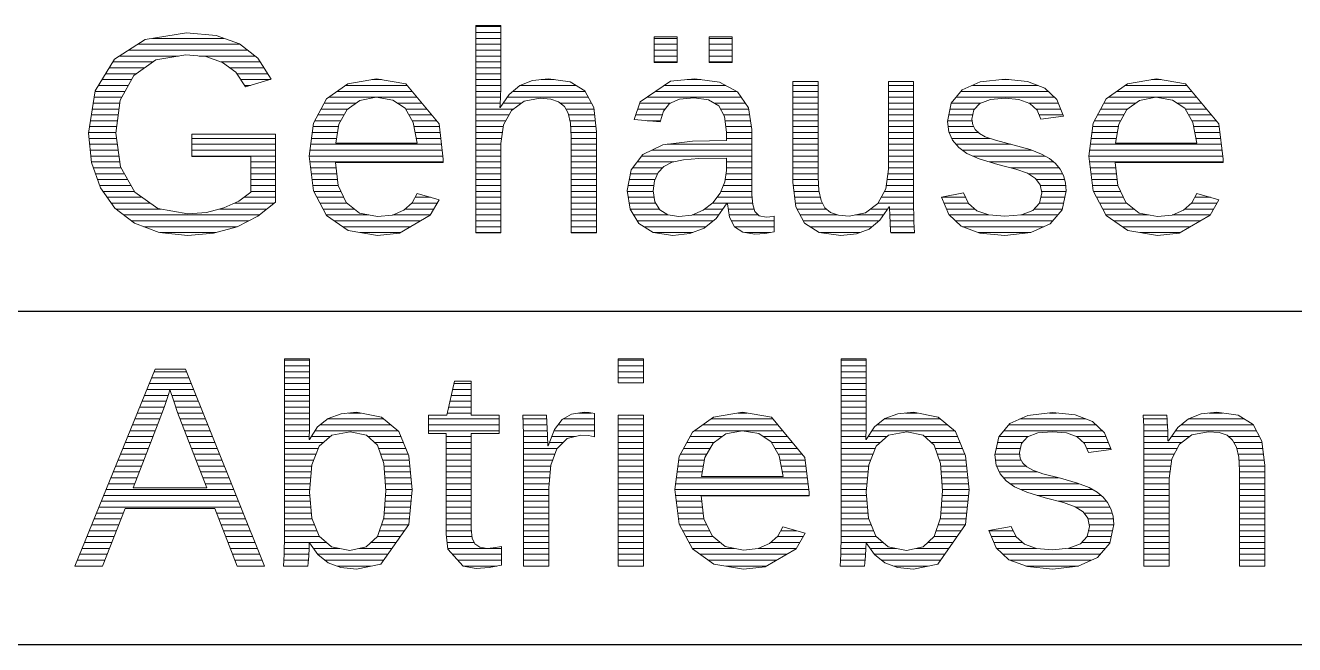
# Model space of a CAD drawing. Header units: millimetres. Extents: x 20 to 410, y 10 to 287.
# Drawn here: x 56.5 to 69.44, y 16.8 to 23.11 of the extents above; entities that cross this region are included whole.
import ezdxf

# ---------------------------------------------------------------- set-up
doc = ezdxf.new("R2010")
doc.units = ezdxf.units.MM
doc.layers.add('DUENN', color=7, linetype='Continuous', lineweight=25)
doc.layers.add('TEXT', color=7, linetype='Continuous', lineweight=13)

msp = doc.modelspace()

# ---------------------------------------------------------------- linework, layer by layer
at = {"layer": 'DUENN', "lineweight": 25}
for points in [[(20, 20.2), (200, 20.2)], [(20, 16.8), (200, 16.8)]]:
    msp.add_lwpolyline(points, dxfattribs=at)
at = {"layer": 'TEXT', "lineweight": 13}
for p, q in [((61.093, 23.101), (61.349, 23.101)), ((61.093, 23.041), (61.349, 23.041)), ((57.648, 22.921), (58.69, 22.921)), ((57.797, 22.981), (58.524, 22.981)), ((61.093, 22.981), (61.349, 22.981)), ((61.093, 22.921), (61.349, 22.921)), ((62.911, 22.981), (63.146, 22.981)), ((62.911, 22.921), (63.146, 22.921)), ((63.472, 22.981), (63.704, 22.981)), ((63.472, 22.921), (63.704, 22.921)), ((57.46, 22.801), (58.062, 22.801)), ((57.554, 22.861), (58.765, 22.861)), ((58.274, 22.801), (58.841, 22.801)), ((61.093, 22.861), (61.349, 22.861)), ((61.093, 22.801), (61.349, 22.801)), ((62.911, 22.861), (63.146, 22.861)), ((62.911, 22.801), (63.146, 22.801)), ((63.472, 22.861), (63.704, 22.861)), ((63.472, 22.801), (63.704, 22.801)), ((57.356, 22.681), (57.717, 22.681)), ((57.392, 22.741), (57.802, 22.741)), ((58.496, 22.741), (58.893, 22.741)), ((58.584, 22.681), (58.932, 22.681)), ((61.093, 22.741), (61.349, 22.741)), ((61.093, 22.681), (61.349, 22.681)), ((62.911, 22.741), (63.146, 22.741)), ((63.472, 22.741), (63.704, 22.741)), ((57.283, 22.561), (57.583, 22.561)), ((57.319, 22.621), (57.631, 22.621)), ((58.655, 22.621), (58.97, 22.621)), ((58.696, 22.561), (58.999, 22.561)), ((60.034, 22.561), (60.13, 22.561)), ((61.093, 22.621), (61.349, 22.621)), ((61.093, 22.561), (61.349, 22.561)), ((61.759, 22.561), (61.892, 22.561)), ((63.245, 22.561), (63.386, 22.561)), ((66.453, 22.561), (66.524, 22.561)), ((67.98, 22.561), (68.076, 22.561)), ((57.202, 22.381), (57.485, 22.381)), ((57.212, 22.441), (57.518, 22.441)), ((57.246, 22.501), (57.551, 22.501)), ((58.737, 22.501), (58.796, 22.501)), ((59.593, 22.381), (60.493, 22.381)), ((59.678, 22.441), (60.443, 22.441)), ((59.764, 22.501), (60.393, 22.501)), ((61.093, 22.501), (61.348, 22.501)), ((61.093, 22.441), (61.346, 22.441)), ((61.093, 22.381), (61.344, 22.381)), ((61.414, 22.381), (62.238, 22.381)), ((61.472, 22.441), (62.206, 22.441)), ((61.546, 22.501), (62.113, 22.501)), ((62.836, 22.381), (63.797, 22.381)), ((62.925, 22.441), (63.75, 22.441)), ((63.014, 22.501), (63.641, 22.501)), ((64.324, 22.501), (64.582, 22.501)), ((64.324, 22.441), (64.582, 22.441)), ((64.324, 22.381), (64.582, 22.381)), ((65.298, 22.501), (65.554, 22.501)), ((65.298, 22.441), (65.554, 22.441)), ((65.298, 22.381), (65.554, 22.381)), ((65.988, 22.381), (66.991, 22.381)), ((66.038, 22.441), (66.928, 22.441)), ((66.153, 22.501), (66.824, 22.501)), ((67.539, 22.381), (68.439, 22.381)), ((67.624, 22.441), (68.389, 22.441)), ((67.71, 22.501), (68.339, 22.501)), ((57.184, 22.261), (57.457, 22.261)), ((57.193, 22.321), (57.465, 22.321)), ((59.515, 22.261), (59.791, 22.261)), ((59.547, 22.321), (59.873, 22.321)), ((60.293, 22.321), (60.542, 22.321)), ((60.376, 22.261), (60.592, 22.261)), ((61.093, 22.321), (61.34, 22.321)), ((61.093, 22.261), (61.479, 22.261)), ((61.373, 22.321), (61.56, 22.321)), ((61.954, 22.321), (62.27, 22.321)), ((62.011, 22.261), (62.296, 22.261)), ((62.742, 22.261), (63.022, 22.261)), ((62.763, 22.321), (63.08, 22.321)), ((63.52, 22.321), (63.837, 22.321)), ((63.586, 22.261), (63.872, 22.261)), ((64.324, 22.321), (64.582, 22.321)), ((64.324, 22.261), (64.582, 22.261)), ((65.298, 22.321), (65.554, 22.321)), ((65.298, 22.261), (65.554, 22.261)), ((65.925, 22.261), (66.177, 22.261)), ((65.938, 22.321), (66.238, 22.321)), ((66.724, 22.321), (67.029, 22.321)), ((66.799, 22.261), (67.053, 22.261)), ((67.461, 22.261), (67.737, 22.261)), ((67.493, 22.321), (67.819, 22.321)), ((68.239, 22.321), (68.489, 22.321)), ((68.322, 22.261), (68.538, 22.261)), ((57.166, 22.141), (57.44, 22.141)), ((57.175, 22.201), (57.448, 22.201)), ((59.45, 22.141), (59.718, 22.141)), ((59.482, 22.201), (59.752, 22.201)), ((60.41, 22.201), (60.642, 22.201)), ((60.445, 22.141), (60.692, 22.141)), ((61.093, 22.201), (61.433, 22.201)), ((61.093, 22.141), (61.4, 22.141)), ((62.039, 22.201), (62.303, 22.201)), ((62.053, 22.141), (62.31, 22.141)), ((62.721, 22.201), (62.993, 22.201)), ((62.84, 22.141), (62.976, 22.141)), ((63.619, 22.201), (63.882, 22.201)), ((63.633, 22.141), (63.892, 22.141)), ((64.324, 22.201), (64.582, 22.201)), ((64.324, 22.141), (64.582, 22.141)), ((65.298, 22.201), (65.554, 22.201)), ((65.298, 22.141), (65.554, 22.141)), ((65.901, 22.141), (66.15, 22.141)), ((65.913, 22.201), (66.157, 22.201)), ((66.833, 22.201), (67.077, 22.201)), ((67.396, 22.141), (67.664, 22.141)), ((67.428, 22.201), (67.698, 22.201)), ((68.357, 22.201), (68.588, 22.201)), ((68.391, 22.141), (68.638, 22.141)), ((57.148, 22.021), (57.424, 22.021)), ((57.157, 22.081), (57.432, 22.081)), ((59.424, 22.021), (59.683, 22.021)), ((59.432, 22.081), (59.694, 22.081)), ((60.463, 22.081), (60.722, 22.081)), ((60.475, 22.021), (60.729, 22.021)), ((61.093, 22.081), (61.374, 22.081)), ((61.093, 22.021), (61.365, 22.021)), ((62.06, 22.081), (62.317, 22.081)), ((62.063, 22.021), (62.323, 22.021)), ((63.641, 22.081), (63.902, 22.081)), ((63.648, 22.021), (63.907, 22.021)), ((64.324, 22.081), (64.582, 22.081)), ((64.324, 22.021), (64.582, 22.021)), ((65.298, 22.081), (65.554, 22.081)), ((65.298, 22.021), (65.554, 22.021)), ((65.906, 22.081), (66.166, 22.081)), ((65.916, 22.021), (66.214, 22.021)), ((67.371, 22.021), (67.63, 22.021)), ((67.379, 22.081), (67.64, 22.081)), ((68.409, 22.081), (68.668, 22.081)), ((68.421, 22.021), (68.675, 22.021)), ((57.152, 21.961), (57.43, 21.961)), ((57.158, 21.901), (57.439, 21.901)), ((58.2, 21.961), (59.051, 21.961)), ((58.2, 21.901), (59.051, 21.901)), ((59.409, 21.901), (60.743, 21.901)), ((59.417, 21.961), (59.673, 21.961)), ((60.487, 21.961), (60.736, 21.961)), ((61.093, 21.961), (61.357, 21.961)), ((61.093, 21.901), (61.349, 21.901)), ((62.065, 21.961), (62.323, 21.961)), ((62.065, 21.901), (62.323, 21.901)), ((63.043, 21.901), (63.907, 21.901)), ((63.648, 21.961), (63.907, 21.961)), ((64.324, 21.961), (64.582, 21.961)), ((64.324, 21.901), (64.582, 21.901)), ((65.298, 21.961), (65.554, 21.961)), ((65.298, 21.901), (65.554, 21.901)), ((65.943, 21.961), (66.333, 21.961)), ((65.986, 21.901), (66.545, 21.901)), ((67.355, 21.901), (68.689, 21.901)), ((67.363, 21.961), (67.619, 21.961)), ((68.433, 21.961), (68.682, 21.961)), ((57.164, 21.841), (57.447, 21.841)), ((57.17, 21.781), (57.456, 21.781)), ((58.2, 21.841), (59.051, 21.841)), ((58.2, 21.781), (59.051, 21.781)), ((59.393, 21.781), (60.757, 21.781)), ((59.401, 21.841), (60.75, 21.841)), ((61.093, 21.841), (61.349, 21.841)), ((61.093, 21.781), (61.349, 21.781)), ((62.065, 21.841), (62.323, 21.841)), ((62.065, 21.781), (62.323, 21.781)), ((62.781, 21.781), (63.907, 21.781)), ((62.885, 21.841), (63.907, 21.841)), ((64.324, 21.841), (64.582, 21.841)), ((64.324, 21.781), (64.582, 21.781)), ((65.298, 21.841), (65.554, 21.841)), ((65.298, 21.781), (65.554, 21.781)), ((66.052, 21.841), (66.754, 21.841)), ((66.158, 21.781), (66.894, 21.781)), ((67.339, 21.781), (68.704, 21.781)), ((67.347, 21.841), (68.696, 21.841)), ((57.176, 21.721), (57.465, 21.721)), ((57.196, 21.661), (57.478, 21.661)), ((57.217, 21.601), (57.512, 21.601)), ((58.8, 21.721), (59.051, 21.721)), ((58.8, 21.661), (59.051, 21.661)), ((58.8, 21.601), (59.051, 21.601)), ((59.4, 21.721), (60.761, 21.721)), ((59.408, 21.661), (59.668, 21.661)), ((59.415, 21.601), (59.675, 21.601)), ((61.093, 21.721), (61.349, 21.721)), ((61.093, 21.661), (61.349, 21.661)), ((61.093, 21.601), (61.349, 21.601)), ((62.065, 21.721), (62.323, 21.721)), ((62.065, 21.661), (62.323, 21.661)), ((62.065, 21.601), (62.323, 21.601)), ((62.668, 21.601), (62.944, 21.601)), ((62.691, 21.661), (62.998, 21.661)), ((62.736, 21.721), (63.108, 21.721)), ((63.643, 21.601), (63.907, 21.601)), ((63.648, 21.721), (63.907, 21.721)), ((63.648, 21.661), (63.907, 21.661)), ((64.324, 21.721), (64.582, 21.721)), ((64.324, 21.661), (64.582, 21.661)), ((64.324, 21.601), (64.582, 21.601)), ((65.292, 21.601), (65.554, 21.601)), ((65.298, 21.721), (65.554, 21.721)), ((65.298, 21.661), (65.554, 21.661)), ((66.328, 21.721), (66.981, 21.721)), ((66.545, 21.661), (67.036, 21.661)), ((66.723, 21.601), (67.071, 21.601)), ((67.346, 21.721), (68.707, 21.721)), ((67.354, 21.661), (67.614, 21.661)), ((67.361, 21.601), (67.621, 21.601)), ((57.238, 21.541), (57.545, 21.541)), ((57.259, 21.481), (57.579, 21.481)), ((58.8, 21.541), (59.051, 21.541)), ((58.8, 21.481), (59.051, 21.481)), ((59.423, 21.541), (59.682, 21.541)), ((59.431, 21.481), (59.69, 21.481)), ((61.093, 21.541), (61.349, 21.541)), ((61.093, 21.481), (61.349, 21.481)), ((62.065, 21.541), (62.323, 21.541)), ((62.065, 21.481), (62.323, 21.481)), ((62.646, 21.481), (62.906, 21.481)), ((62.657, 21.541), (62.917, 21.541)), ((63.617, 21.481), (63.907, 21.481)), ((63.635, 21.541), (63.907, 21.541)), ((64.324, 21.541), (64.583, 21.541)), ((64.328, 21.481), (64.586, 21.481)), ((65.276, 21.481), (65.554, 21.481)), ((65.284, 21.541), (65.554, 21.541)), ((66.807, 21.541), (67.093, 21.541)), ((66.846, 21.481), (67.105, 21.481)), ((67.369, 21.541), (67.628, 21.541)), ((67.377, 21.481), (67.636, 21.481)), ((57.293, 21.421), (57.613, 21.421)), ((57.335, 21.361), (57.69, 21.361)), ((58.73, 21.361), (59.051, 21.361)), ((58.8, 21.421), (59.051, 21.421)), ((59.441, 21.421), (59.718, 21.421)), ((59.473, 21.361), (59.746, 21.361)), ((60.473, 21.361), (60.632, 21.361)), ((61.093, 21.421), (61.349, 21.421)), ((61.093, 21.361), (61.349, 21.361)), ((62.065, 21.421), (62.323, 21.421)), ((62.065, 21.361), (62.323, 21.361)), ((62.638, 21.421), (62.901, 21.421)), ((62.647, 21.361), (62.91, 21.361)), ((63.552, 21.361), (63.909, 21.361)), ((63.592, 21.421), (63.907, 21.421)), ((64.335, 21.421), (64.591, 21.421)), ((64.342, 21.361), (64.604, 21.361)), ((65.225, 21.361), (65.554, 21.361)), ((65.257, 21.421), (65.554, 21.421)), ((65.838, 21.361), (66.085, 21.361)), ((66.85, 21.361), (67.096, 21.361)), ((66.857, 21.421), (67.109, 21.421)), ((67.387, 21.421), (67.664, 21.421)), ((67.419, 21.361), (67.692, 21.361)), ((68.42, 21.361), (68.578, 21.361)), ((57.378, 21.301), (57.775, 21.301)), ((57.425, 21.241), (57.884, 21.241)), ((58.482, 21.241), (58.964, 21.241)), ((58.632, 21.301), (59.038, 21.301)), ((59.504, 21.301), (59.779, 21.301)), ((59.536, 21.241), (59.854, 21.241)), ((60.371, 21.241), (60.665, 21.241)), ((60.437, 21.301), (60.7, 21.301)), ((61.093, 21.301), (61.349, 21.301)), ((61.093, 21.241), (61.349, 21.241)), ((62.065, 21.301), (62.323, 21.301)), ((62.065, 21.241), (62.323, 21.241)), ((62.656, 21.301), (62.925, 21.301)), ((62.665, 21.241), (62.962, 21.241)), ((63.429, 21.241), (63.61, 21.241)), ((63.506, 21.301), (63.913, 21.301)), ((63.665, 21.241), (63.929, 21.241)), ((64.349, 21.301), (64.626, 21.301)), ((64.366, 21.241), (64.666, 21.241)), ((65.118, 21.241), (65.29, 21.241)), ((65.194, 21.301), (65.555, 21.301)), ((65.31, 21.241), (65.555, 21.241)), ((65.863, 21.301), (66.113, 21.301)), ((65.889, 21.241), (66.18, 21.241)), ((66.783, 21.241), (67.07, 21.241)), ((66.837, 21.301), (67.083, 21.301)), ((67.451, 21.301), (67.725, 21.301)), ((67.482, 21.241), (67.8, 21.241)), ((68.317, 21.241), (68.612, 21.241)), ((68.383, 21.301), (68.646, 21.301)), ((57.504, 21.181), (58.89, 21.181)), ((57.583, 21.121), (58.781, 21.121)), ((59.568, 21.181), (60.001, 21.181)), ((59.648, 21.121), (60.533, 21.121)), ((60.244, 21.181), (60.631, 21.181)), ((61.093, 21.181), (61.349, 21.181)), ((61.093, 21.121), (61.349, 21.121)), ((62.065, 21.181), (62.323, 21.181)), ((62.065, 21.121), (62.323, 21.121)), ((62.701, 21.181), (63.049, 21.181)), ((62.737, 21.121), (63.513, 21.121)), ((63.298, 21.181), (63.568, 21.181)), ((63.675, 21.181), (63.971, 21.181)), ((63.697, 21.121), (64.134, 21.121)), ((64.397, 21.181), (64.78, 21.181)), ((64.429, 21.121), (65.203, 21.121)), ((64.961, 21.181), (65.248, 21.181)), ((65.312, 21.181), (65.556, 21.181)), ((65.314, 21.121), (65.556, 21.121)), ((65.918, 21.181), (66.321, 21.181)), ((65.982, 21.121), (66.972, 21.121)), ((66.648, 21.181), (67.024, 21.181)), ((67.514, 21.181), (67.947, 21.181)), ((67.594, 21.121), (68.48, 21.121)), ((68.19, 21.181), (68.577, 21.181)), ((57.709, 21.061), (58.662, 21.061)), ((57.877, 21.001), (58.447, 21.001)), ((59.735, 21.061), (60.43, 21.061)), ((59.914, 21.001), (60.327, 21.001)), ((61.093, 21.061), (61.349, 21.061)), ((61.093, 21.001), (61.349, 21.001)), ((62.065, 21.061), (62.323, 21.061)), ((62.065, 21.001), (62.323, 21.001)), ((62.805, 21.061), (63.439, 21.061)), ((62.903, 21.001), (63.305, 21.001)), ((63.729, 21.061), (64.134, 21.061)), ((63.835, 21.001), (64.092, 21.001)), ((64.499, 21.061), (65.13, 21.061)), ((64.604, 21.001), (65.006, 21.001)), ((65.317, 21.061), (65.559, 21.061)), ((65.321, 21.001), (65.563, 21.001)), ((66.053, 21.061), (66.882, 21.061)), ((66.213, 21.001), (66.749, 21.001)), ((67.681, 21.061), (68.376, 21.061)), ((67.86, 21.001), (68.273, 21.001)), ((59.142, 19.701), (59.399, 19.701)), ((62.544, 19.701), (62.801, 19.701)), ((64.815, 19.701), (65.072, 19.701)), ((57.814, 19.581), (58.144, 19.581)), ((59.142, 19.641), (59.399, 19.641)), ((59.142, 19.581), (59.399, 19.581)), ((62.544, 19.641), (62.801, 19.641)), ((62.544, 19.581), (62.801, 19.581)), ((64.815, 19.641), (65.072, 19.641)), ((64.815, 19.581), (65.072, 19.581)), ((57.765, 19.461), (58.192, 19.461)), ((57.79, 19.521), (58.168, 19.521)), ((59.142, 19.521), (59.399, 19.521)), ((59.142, 19.461), (59.399, 19.461)), ((60.87, 19.461), (61.046, 19.461)), ((62.544, 19.521), (62.801, 19.521)), ((64.815, 19.521), (65.072, 19.521)), ((64.815, 19.461), (65.072, 19.461)), ((57.692, 19.281), (57.936, 19.281)), ((57.716, 19.341), (57.956, 19.341)), ((57.741, 19.401), (57.976, 19.401)), ((57.976, 19.401), (58.216, 19.401)), ((57.995, 19.341), (58.24, 19.341)), ((58.015, 19.281), (58.264, 19.281)), ((59.142, 19.401), (59.399, 19.401)), ((59.142, 19.341), (59.399, 19.341)), ((59.142, 19.281), (59.399, 19.281)), ((60.83, 19.281), (61.046, 19.281)), ((60.843, 19.341), (61.046, 19.341)), ((60.857, 19.401), (61.046, 19.401)), ((64.815, 19.401), (65.072, 19.401)), ((64.815, 19.341), (65.072, 19.341)), ((64.815, 19.281), (65.072, 19.281)), ((57.643, 19.161), (57.895, 19.161)), ((57.667, 19.221), (57.917, 19.221)), ((58.035, 19.221), (58.289, 19.221)), ((58.056, 19.161), (58.313, 19.161)), ((59.142, 19.221), (59.399, 19.221)), ((59.142, 19.161), (59.399, 19.161)), ((59.796, 19.161), (59.921, 19.161)), ((60.804, 19.161), (61.046, 19.161)), ((60.817, 19.221), (61.046, 19.221)), ((62.138, 19.161), (62.271, 19.161)), ((63.762, 19.161), (63.858, 19.161)), ((64.815, 19.221), (65.072, 19.221)), ((64.815, 19.161), (65.072, 19.161)), ((65.47, 19.161), (65.594, 19.161)), ((66.938, 19.161), (67.009, 19.161)), ((68.565, 19.161), (68.701, 19.161)), ((57.594, 19.041), (57.851, 19.041)), ((57.618, 19.101), (57.873, 19.101)), ((58.078, 19.101), (58.337, 19.101)), ((58.101, 19.041), (58.361, 19.041)), ((59.142, 19.101), (59.398, 19.101)), ((59.142, 19.041), (59.397, 19.041)), ((59.507, 19.041), (60.226, 19.041)), ((59.582, 19.101), (60.154, 19.101)), ((60.612, 19.101), (61.331, 19.101)), ((60.612, 19.041), (61.331, 19.041)), ((61.573, 19.101), (61.815, 19.101)), ((61.575, 19.041), (61.817, 19.041)), ((61.932, 19.041), (62.301, 19.041)), ((61.98, 19.101), (62.301, 19.101)), ((62.544, 19.101), (62.801, 19.101)), ((62.544, 19.041), (62.801, 19.041)), ((63.407, 19.041), (64.171, 19.041)), ((63.492, 19.101), (64.121, 19.101)), ((64.815, 19.101), (65.072, 19.101)), ((64.815, 19.041), (65.071, 19.041)), ((65.181, 19.041), (65.899, 19.041)), ((65.256, 19.101), (65.828, 19.101)), ((66.522, 19.041), (67.412, 19.041)), ((66.637, 19.101), (67.308, 19.101)), ((67.895, 19.101), (68.138, 19.101)), ((67.899, 19.041), (68.141, 19.041)), ((68.28, 19.041), (69.015, 19.041)), ((68.353, 19.101), (68.922, 19.101)), ((57.545, 18.921), (57.804, 18.921)), ((57.569, 18.981), (57.827, 18.981)), ((58.125, 18.981), (58.385, 18.981)), ((58.148, 18.921), (58.409, 18.921)), ((59.142, 18.981), (59.396, 18.981)), ((59.142, 18.921), (59.394, 18.921)), ((59.417, 18.921), (59.611, 18.921)), ((59.456, 18.981), (60.297, 18.981)), ((59.995, 18.921), (60.329, 18.921)), ((60.612, 18.981), (61.331, 18.981)), ((60.79, 18.921), (61.046, 18.921)), ((61.577, 18.981), (61.82, 18.981)), ((61.578, 18.921), (61.822, 18.921)), ((61.868, 18.921), (62.11, 18.921)), ((61.892, 18.981), (62.301, 18.981)), ((62.295, 18.921), (62.301, 18.921)), ((62.544, 18.981), (62.801, 18.981)), ((62.544, 18.921), (62.801, 18.921)), ((63.275, 18.921), (63.601, 18.921)), ((63.322, 18.981), (64.221, 18.981)), ((64.022, 18.921), (64.271, 18.921)), ((64.815, 18.981), (65.069, 18.981)), ((64.815, 18.921), (65.067, 18.921)), ((65.09, 18.921), (65.284, 18.921)), ((65.129, 18.981), (65.971, 18.981)), ((65.668, 18.921), (66.003, 18.921)), ((66.423, 18.921), (66.722, 18.921)), ((66.472, 18.981), (67.475, 18.981)), ((67.209, 18.921), (67.514, 18.921)), ((67.9, 18.981), (68.143, 18.981)), ((67.9, 18.921), (68.145, 18.921)), ((68.181, 18.921), (68.366, 18.921)), ((68.223, 18.981), (69.047, 18.981)), ((68.764, 18.921), (69.079, 18.921)), ((57.496, 18.801), (57.757, 18.801)), ((57.52, 18.861), (57.781, 18.861)), ((58.172, 18.861), (58.433, 18.861)), ((58.195, 18.801), (58.457, 18.801)), ((59.142, 18.861), (59.541, 18.861)), ((59.142, 18.801), (59.489, 18.801)), ((60.059, 18.861), (60.354, 18.861)), ((60.101, 18.801), (60.379, 18.801)), ((60.79, 18.861), (61.046, 18.861)), ((60.79, 18.801), (61.046, 18.801)), ((61.579, 18.861), (61.824, 18.861)), ((61.58, 18.801), (61.925, 18.801)), ((61.845, 18.861), (61.985, 18.861)), ((62.544, 18.861), (62.801, 18.861)), ((62.544, 18.801), (62.801, 18.801)), ((63.211, 18.801), (63.48, 18.801)), ((63.243, 18.861), (63.519, 18.861)), ((64.105, 18.861), (64.321, 18.861)), ((64.139, 18.801), (64.37, 18.801)), ((64.815, 18.861), (65.215, 18.861)), ((64.815, 18.801), (65.162, 18.801)), ((65.732, 18.861), (66.028, 18.861)), ((65.774, 18.801), (66.053, 18.801)), ((66.397, 18.801), (66.642, 18.801)), ((66.409, 18.861), (66.661, 18.861)), ((67.284, 18.861), (67.538, 18.861)), ((67.318, 18.801), (67.561, 18.801)), ((67.901, 18.861), (68.286, 18.861)), ((67.901, 18.801), (68.241, 18.801)), ((68.818, 18.861), (69.104, 18.861)), ((68.847, 18.801), (69.111, 18.801)), ((57.447, 18.681), (57.711, 18.681)), ((57.471, 18.741), (57.734, 18.741)), ((58.218, 18.741), (58.481, 18.741)), ((58.242, 18.681), (58.505, 18.681)), ((59.142, 18.741), (59.466, 18.741)), ((59.142, 18.681), (59.442, 18.681)), ((60.122, 18.741), (60.404, 18.741)), ((60.142, 18.681), (60.415, 18.681)), ((60.79, 18.741), (61.046, 18.741)), ((60.79, 18.681), (61.046, 18.681)), ((61.58, 18.741), (61.899, 18.741)), ((61.58, 18.681), (61.877, 18.681)), ((62.544, 18.741), (62.801, 18.741)), ((62.544, 18.681), (62.801, 18.681)), ((63.161, 18.681), (63.422, 18.681)), ((63.178, 18.741), (63.446, 18.741)), ((64.173, 18.741), (64.42, 18.741)), ((64.191, 18.681), (64.45, 18.681)), ((64.815, 18.741), (65.139, 18.741)), ((64.815, 18.681), (65.116, 18.681)), ((65.795, 18.741), (66.078, 18.741)), ((65.816, 18.681), (66.089, 18.681)), ((66.385, 18.741), (66.635, 18.741)), ((66.39, 18.681), (66.65, 18.681)), ((67.901, 18.741), (68.21, 18.741)), ((67.901, 18.681), (68.183, 18.681)), ((68.86, 18.741), (69.118, 18.741)), ((68.868, 18.681), (69.126, 18.681)), ((57.374, 18.501), (57.641, 18.501)), ((57.398, 18.561), (57.664, 18.561)), ((57.423, 18.621), (57.687, 18.621)), ((58.265, 18.621), (58.529, 18.621)), ((58.288, 18.561), (58.554, 18.561)), ((58.312, 18.501), (58.578, 18.501)), ((59.142, 18.621), (59.422, 18.621)), ((59.142, 18.561), (59.417, 18.561)), ((59.142, 18.501), (59.412, 18.501)), ((60.157, 18.621), (60.421, 18.621)), ((60.161, 18.561), (60.427, 18.561)), ((60.166, 18.501), (60.433, 18.501)), ((60.79, 18.621), (61.046, 18.621)), ((60.79, 18.561), (61.046, 18.561)), ((60.79, 18.501), (61.046, 18.501)), ((61.58, 18.621), (61.856, 18.621)), ((61.58, 18.561), (61.851, 18.561)), ((61.58, 18.501), (61.845, 18.501)), ((62.544, 18.621), (62.801, 18.621)), ((62.544, 18.561), (62.801, 18.561)), ((62.544, 18.501), (62.801, 18.501)), ((63.137, 18.501), (64.472, 18.501)), ((63.145, 18.561), (63.401, 18.561)), ((63.153, 18.621), (63.412, 18.621)), ((64.203, 18.621), (64.457, 18.621)), ((64.215, 18.561), (64.464, 18.561)), ((64.815, 18.621), (65.096, 18.621)), ((64.815, 18.561), (65.09, 18.561)), ((64.815, 18.501), (65.085, 18.501)), ((65.83, 18.621), (66.095, 18.621)), ((65.835, 18.561), (66.101, 18.561)), ((65.839, 18.501), (66.106, 18.501)), ((66.4, 18.621), (66.698, 18.621)), ((66.427, 18.561), (66.818, 18.561)), ((66.471, 18.501), (67.029, 18.501)), ((67.901, 18.621), (68.175, 18.621)), ((67.901, 18.561), (68.167, 18.561)), ((67.901, 18.501), (68.159, 18.501)), ((68.872, 18.621), (69.132, 18.621)), ((68.874, 18.561), (69.132, 18.561)), ((68.874, 18.501), (69.132, 18.501)), ((57.325, 18.381), (58.626, 18.381)), ((57.349, 18.441), (57.618, 18.441)), ((58.335, 18.441), (58.602, 18.441)), ((59.142, 18.441), (59.406, 18.441)), ((59.142, 18.381), (59.401, 18.381)), ((60.17, 18.441), (60.439, 18.441)), ((60.175, 18.381), (60.445, 18.381)), ((60.79, 18.441), (61.046, 18.441)), ((60.79, 18.381), (61.046, 18.381)), ((61.58, 18.441), (61.84, 18.441)), ((61.58, 18.381), (61.836, 18.381)), ((62.544, 18.441), (62.801, 18.441)), ((62.544, 18.381), (62.801, 18.381)), ((63.121, 18.381), (64.486, 18.381)), ((63.129, 18.441), (64.479, 18.441)), ((64.815, 18.441), (65.08, 18.441)), ((64.815, 18.381), (65.074, 18.381)), ((65.844, 18.441), (66.112, 18.441)), ((65.848, 18.381), (66.118, 18.381)), ((66.536, 18.441), (67.239, 18.441)), ((66.642, 18.381), (67.378, 18.381)), ((67.901, 18.441), (68.158, 18.441)), ((67.901, 18.381), (68.158, 18.381)), ((68.874, 18.441), (69.132, 18.441)), ((68.874, 18.381), (69.132, 18.381)), ((57.276, 18.261), (58.674, 18.261)), ((57.3, 18.321), (58.65, 18.321)), ((59.142, 18.321), (59.401, 18.321)), ((59.142, 18.261), (59.407, 18.261)), ((60.168, 18.261), (60.434, 18.261)), ((60.172, 18.321), (60.44, 18.321)), ((60.79, 18.321), (61.046, 18.321)), ((60.79, 18.261), (61.046, 18.261)), ((61.58, 18.321), (61.836, 18.321)), ((61.58, 18.261), (61.836, 18.261)), ((62.544, 18.321), (62.801, 18.321)), ((62.544, 18.261), (62.801, 18.261)), ((63.128, 18.321), (64.489, 18.321)), ((63.136, 18.261), (63.397, 18.261)), ((64.815, 18.321), (65.075, 18.321)), ((64.815, 18.261), (65.08, 18.261)), ((65.841, 18.261), (66.107, 18.261)), ((65.846, 18.321), (66.113, 18.321)), ((66.813, 18.321), (67.465, 18.321)), ((67.029, 18.261), (67.52, 18.261)), ((67.901, 18.321), (68.158, 18.321)), ((67.901, 18.261), (68.158, 18.261)), ((68.874, 18.321), (69.132, 18.321)), ((68.874, 18.261), (69.132, 18.261)), ((57.227, 18.141), (57.501, 18.141)), ((57.251, 18.201), (58.698, 18.201)), ((58.451, 18.141), (58.722, 18.141)), ((59.142, 18.201), (59.412, 18.201)), ((59.142, 18.141), (59.418, 18.141)), ((60.158, 18.141), (60.422, 18.141)), ((60.163, 18.201), (60.428, 18.201)), ((60.79, 18.201), (61.046, 18.201)), ((60.79, 18.141), (61.046, 18.141)), ((61.58, 18.201), (61.836, 18.201)), ((61.58, 18.141), (61.836, 18.141)), ((62.544, 18.201), (62.801, 18.201)), ((62.544, 18.141), (62.801, 18.141)), ((63.144, 18.201), (63.404, 18.201)), ((63.151, 18.141), (63.411, 18.141)), ((64.815, 18.201), (65.086, 18.201)), ((64.815, 18.141), (65.091, 18.141)), ((65.832, 18.141), (66.095, 18.141)), ((65.836, 18.201), (66.101, 18.201)), ((67.208, 18.201), (67.556, 18.201)), ((67.291, 18.141), (67.577, 18.141)), ((67.901, 18.201), (68.158, 18.201)), ((67.901, 18.141), (68.158, 18.141)), ((68.874, 18.201), (69.132, 18.201)), ((68.874, 18.141), (69.132, 18.141)), ((57.178, 18.021), (57.453, 18.021)), ((57.202, 18.081), (57.477, 18.081)), ((58.474, 18.081), (58.746, 18.081)), ((58.498, 18.021), (58.77, 18.021)), ((59.142, 18.081), (59.426, 18.081)), ((59.142, 18.021), (59.45, 18.021)), ((60.13, 18.021), (60.407, 18.021)), ((60.151, 18.081), (60.416, 18.081)), ((60.79, 18.081), (61.046, 18.081)), ((60.79, 18.021), (61.046, 18.021)), ((61.58, 18.081), (61.836, 18.081)), ((61.58, 18.021), (61.836, 18.021)), ((62.544, 18.081), (62.801, 18.081)), ((62.544, 18.021), (62.801, 18.021)), ((63.159, 18.081), (63.418, 18.081)), ((63.169, 18.021), (63.446, 18.021)), ((64.815, 18.081), (65.099, 18.081)), ((64.815, 18.021), (65.123, 18.021)), ((65.804, 18.021), (66.081, 18.021)), ((65.824, 18.081), (66.089, 18.081)), ((67.33, 18.081), (67.589, 18.081)), ((67.342, 18.021), (67.593, 18.021)), ((67.901, 18.081), (68.158, 18.081)), ((67.901, 18.021), (68.158, 18.021)), ((68.874, 18.081), (69.132, 18.081)), ((68.874, 18.021), (69.132, 18.021)), ((57.129, 17.901), (57.406, 17.901)), ((57.153, 17.961), (57.43, 17.961)), ((58.521, 17.961), (58.795, 17.961)), ((58.544, 17.901), (58.819, 17.901)), ((59.142, 17.961), (59.473, 17.961)), ((59.142, 17.901), (59.5, 17.901)), ((60.087, 17.901), (60.323, 17.901)), ((60.11, 17.961), (60.365, 17.961)), ((60.79, 17.961), (61.048, 17.961)), ((60.793, 17.901), (61.054, 17.901)), ((61.58, 17.961), (61.836, 17.961)), ((61.58, 17.901), (61.836, 17.901)), ((62.544, 17.961), (62.801, 17.961)), ((62.544, 17.901), (62.801, 17.901)), ((63.201, 17.961), (63.474, 17.961)), ((63.233, 17.901), (63.508, 17.901)), ((64.166, 17.901), (64.428, 17.901)), ((64.202, 17.961), (64.36, 17.961)), ((64.815, 17.961), (65.147, 17.961)), ((64.815, 17.901), (65.173, 17.901)), ((65.76, 17.901), (65.996, 17.901)), ((65.783, 17.961), (66.039, 17.961)), ((66.322, 17.961), (66.569, 17.961)), ((66.348, 17.901), (66.597, 17.901)), ((67.322, 17.901), (67.567, 17.901)), ((67.335, 17.961), (67.58, 17.961)), ((67.901, 17.961), (68.158, 17.961)), ((67.901, 17.901), (68.158, 17.901)), ((68.874, 17.961), (69.132, 17.961)), ((68.874, 17.901), (69.132, 17.901)), ((57.055, 17.721), (57.335, 17.721)), ((57.08, 17.781), (57.359, 17.781)), ((57.104, 17.841), (57.383, 17.841)), ((58.568, 17.841), (58.843, 17.841)), ((58.591, 17.781), (58.867, 17.781)), ((58.615, 17.721), (58.891, 17.721)), ((59.14, 17.721), (59.391, 17.721)), ((59.141, 17.841), (59.57, 17.841)), ((59.141, 17.781), (59.394, 17.781)), ((59.438, 17.781), (59.704, 17.781)), ((59.479, 17.721), (60.196, 17.721)), ((59.905, 17.781), (60.239, 17.781)), ((60.024, 17.841), (60.281, 17.841)), ((60.801, 17.841), (61.075, 17.841)), ((60.808, 17.781), (61.206, 17.781)), ((60.855, 17.721), (61.356, 17.721)), ((61.213, 17.781), (61.356, 17.781)), ((61.58, 17.841), (61.836, 17.841)), ((61.58, 17.781), (61.836, 17.781)), ((61.58, 17.721), (61.836, 17.721)), ((62.544, 17.841), (62.801, 17.841)), ((62.544, 17.781), (62.801, 17.781)), ((62.544, 17.721), (62.801, 17.721)), ((63.264, 17.841), (63.583, 17.841)), ((63.296, 17.781), (63.729, 17.781)), ((63.377, 17.721), (64.262, 17.721)), ((63.972, 17.781), (64.36, 17.781)), ((64.099, 17.841), (64.394, 17.841)), ((64.813, 17.721), (65.064, 17.721)), ((64.814, 17.781), (65.068, 17.781)), ((64.815, 17.841), (65.244, 17.841)), ((65.112, 17.781), (65.377, 17.781)), ((65.153, 17.721), (65.87, 17.721)), ((65.579, 17.781), (65.912, 17.781)), ((65.697, 17.841), (65.954, 17.841)), ((66.373, 17.841), (66.664, 17.841)), ((66.403, 17.781), (66.806, 17.781)), ((66.466, 17.721), (67.457, 17.721)), ((67.133, 17.781), (67.509, 17.781)), ((67.267, 17.841), (67.555, 17.841)), ((67.901, 17.841), (68.158, 17.841)), ((67.901, 17.781), (68.158, 17.781)), ((67.901, 17.721), (68.158, 17.721)), ((68.874, 17.841), (69.132, 17.841)), ((68.874, 17.781), (69.132, 17.781)), ((68.874, 17.721), (69.132, 17.721)), ((57.006, 17.601), (57.288, 17.601)), ((57.031, 17.661), (57.312, 17.661)), ((58.638, 17.661), (58.915, 17.661)), ((58.662, 17.601), (58.939, 17.601)), ((59.134, 17.601), (59.381, 17.601)), ((59.137, 17.661), (59.387, 17.661)), ((59.553, 17.661), (60.154, 17.661)), ((59.679, 17.601), (60.026, 17.601)), ((60.908, 17.661), (61.356, 17.661)), ((60.961, 17.601), (61.306, 17.601)), ((61.58, 17.661), (61.836, 17.661)), ((61.58, 17.601), (61.836, 17.601)), ((62.544, 17.661), (62.801, 17.661)), ((62.544, 17.601), (62.801, 17.601)), ((63.463, 17.661), (64.159, 17.661)), ((63.643, 17.601), (64.055, 17.601)), ((64.807, 17.601), (65.055, 17.601)), ((64.81, 17.661), (65.06, 17.661)), ((65.227, 17.661), (65.828, 17.661)), ((65.352, 17.601), (65.699, 17.601)), ((66.537, 17.661), (67.367, 17.661)), ((66.697, 17.601), (67.233, 17.601)), ((67.901, 17.661), (68.158, 17.661)), ((67.901, 17.601), (68.158, 17.601)), ((68.874, 17.661), (69.132, 17.661)), ((68.874, 17.601), (69.132, 17.601))]:
    msp.add_line(p, q, dxfattribs=at)
for points in [[(58.447, 23.009), (58.686, 22.924), (58.87, 22.778), (59.007, 22.564), (58.747, 22.487), (58.646, 22.635), (58.512, 22.736), (58.343, 22.795), (58.138, 22.814), (57.831, 22.762), (57.607, 22.604), (57.469, 22.351), (57.423, 22.013), (57.472, 21.673), (57.618, 21.412), (57.851, 21.247), (58.158, 21.192), (58.348, 21.207), (58.524, 21.252), (58.679, 21.322), (58.8, 21.414), (58.8, 21.776), (58.2, 21.776), (58.2, 22.004), (59.051, 22.004), (59.051, 21.312), (58.873, 21.168), (58.66, 21.06), (58.419, 20.994), (58.158, 20.971), (57.865, 21.003), (57.615, 21.097), (57.414, 21.25), (57.267, 21.458), (57.177, 21.714), (57.147, 22.013), (57.212, 22.446), (57.409, 22.769), (57.724, 22.97), (58.145, 23.037), (58.447, 23.009)], [(61.835, 22.57), (62.053, 22.538), (62.204, 22.445), (62.294, 22.278), (62.323, 22.027), (62.323, 21), (62.065, 21), (62.065, 21.977), (62.058, 22.118), (62.035, 22.218), (61.996, 22.287), (61.937, 22.334), (61.856, 22.362), (61.748, 22.371), (61.585, 22.34), (61.458, 22.246), (61.376, 22.099), (61.349, 21.909), (61.349, 21), (61.093, 21), (61.093, 23.114), (61.349, 23.114), (61.349, 22.564), (61.348, 22.475), (61.344, 22.384), (61.34, 22.311), (61.338, 22.277), (61.342, 22.277), (61.433, 22.408), (61.54, 22.499), (61.672, 22.552), (61.835, 22.57)], [(63.146, 22.998), (63.146, 22.736), (62.911, 22.736), (62.911, 22.998), (63.146, 22.998)], [(63.704, 22.736), (63.472, 22.736), (63.472, 22.998), (63.704, 22.998), (63.704, 22.736)], [(60.242, 21.18), (60.359, 21.231), (60.443, 21.306), (60.495, 21.4), (60.72, 21.336), (60.629, 21.177), (60.315, 20.994), (60.092, 20.971), (59.791, 21.022), (59.571, 21.175), (59.437, 21.428), (59.393, 21.781), (59.437, 22.118), (59.571, 22.366), (59.788, 22.519), (60.082, 22.57), (60.379, 22.518), (60.719, 22.109), (60.761, 21.751), (60.761, 21.716), (59.662, 21.716), (59.689, 21.482), (59.771, 21.308), (59.906, 21.2), (60.092, 21.164), (60.242, 21.18)], [(62.636, 21.43), (62.676, 21.642), (62.794, 21.798), (62.999, 21.896), (63.301, 21.934), (63.648, 21.94), (63.648, 22.024), (63.628, 22.185), (63.568, 22.293), (63.465, 22.354), (63.317, 22.374), (63.169, 22.36), (63.067, 22.316), (63.004, 22.24), (62.972, 22.129), (62.705, 22.153), (62.768, 22.335), (63.077, 22.544), (63.323, 22.57), (63.577, 22.536), (63.76, 22.436), (63.87, 22.273), (63.907, 22.051), (63.907, 21.387), (63.914, 21.287), (63.937, 21.216), (63.98, 21.172), (64.051, 21.158), (64.09, 21.161), (64.134, 21.168), (64.134, 21.009), (64.037, 20.992), (63.937, 20.986), (63.814, 21.005), (63.729, 21.061), (63.679, 21.157), (63.656, 21.295), (63.648, 21.295), (63.541, 21.144), (63.419, 21.045), (63.275, 20.99), (63.102, 20.971), (62.899, 21.002), (62.753, 21.094), (62.666, 21.239), (62.636, 21.43)], [(64.582, 21.564), (64.589, 21.429), (64.612, 21.327), (64.65, 21.255), (64.707, 21.206), (64.788, 21.179), (64.899, 21.17), (65.065, 21.201), (65.191, 21.296), (65.271, 21.448), (65.298, 21.648), (65.298, 22.541), (65.554, 22.541), (65.554, 21.329), (65.557, 21.112), (65.563, 21), (65.321, 21), (65.319, 21.013), (65.318, 21.038), (65.316, 21.072), (65.314, 21.11), (65.312, 21.169), (65.309, 21.263), (65.305, 21.263), (65.21, 21.127), (65.101, 21.037), (64.971, 20.988), (64.813, 20.971), (64.593, 21.003), (64.441, 21.098), (64.353, 21.265), (64.324, 21.514), (64.324, 22.541), (64.582, 22.541), (64.582, 21.564)], [(67.068, 21.233), (66.945, 21.089), (66.747, 21.001), (66.484, 20.971), (66.229, 20.995), (66.04, 21.066), (65.912, 21.187), (65.838, 21.362), (66.064, 21.406), (66.114, 21.299), (66.199, 21.224), (66.322, 21.181), (66.484, 21.167), (66.653, 21.182), (66.769, 21.226), (66.837, 21.301), (66.86, 21.406), (66.844, 21.489), (66.797, 21.554), (66.716, 21.606), (66.595, 21.648), (66.412, 21.696), (66.223, 21.753), (66.097, 21.808), (66.014, 21.869), (65.951, 21.942), (65.912, 22.029), (65.899, 22.134), (65.937, 22.319), (66.049, 22.455), (66.234, 22.537), (66.487, 22.565), (66.716, 22.543), (66.892, 22.475), (67.015, 22.359), (67.082, 22.188), (66.851, 22.159), (66.812, 22.25), (66.737, 22.317), (66.628, 22.358), (66.487, 22.371), (66.336, 22.358), (66.23, 22.318), (66.168, 22.252), (66.148, 22.159), (66.156, 22.099), (66.182, 22.051), (66.224, 22.012), (66.283, 21.978), (66.387, 21.943), (66.565, 21.896), (66.741, 21.847), (66.859, 21.801), (66.939, 21.755), (67.001, 21.705), (67.047, 21.648), (67.081, 21.583), (67.102, 21.509), (67.109, 21.426), (67.068, 21.233)], [(67.635, 21.482), (67.717, 21.308), (67.852, 21.2), (68.038, 21.164), (68.188, 21.18), (68.305, 21.231), (68.389, 21.306), (68.441, 21.4), (68.666, 21.336), (68.575, 21.177), (68.261, 20.994), (68.038, 20.971), (67.737, 21.022), (67.517, 21.175), (67.383, 21.428), (67.339, 21.781), (67.383, 22.118), (67.517, 22.366), (67.734, 22.519), (68.028, 22.57), (68.325, 22.518), (68.665, 22.109), (68.707, 21.751), (68.707, 21.716), (67.608, 21.716), (67.635, 21.482)], [(59.911, 22.349), (59.782, 22.255), (59.698, 22.107), (59.665, 21.913), (60.496, 21.913), (60.455, 22.124), (60.372, 22.268), (60.247, 22.352), (60.078, 22.38), (59.911, 22.349)], [(68.401, 22.124), (68.318, 22.268), (68.194, 22.352), (68.024, 22.38), (67.857, 22.349), (67.728, 22.255), (67.644, 22.107), (67.611, 21.913), (68.442, 21.913), (68.401, 22.124)], [(63.584, 21.404), (63.632, 21.517), (63.648, 21.634), (63.648, 21.761), (63.367, 21.755), (63.208, 21.744), (63.093, 21.718), (63.01, 21.674), (62.95, 21.612), (62.912, 21.53), (62.9, 21.426), (62.917, 21.315), (62.967, 21.232), (63.05, 21.181), (63.161, 21.164), (63.294, 21.18), (63.411, 21.228), (63.509, 21.304), (63.584, 21.404)], [(59.399, 17.839), (59.396, 17.839), (59.394, 17.783), (59.39, 17.704), (59.385, 17.633), (59.381, 17.6), (59.134, 17.6), (59.14, 17.718), (59.142, 17.918), (59.142, 19.714), (59.399, 19.714), (59.399, 19.111), (59.397, 19.01), (59.393, 18.893), (59.399, 18.893), (59.481, 19.02), (59.587, 19.105), (59.719, 19.153), (59.878, 19.17), (60.132, 19.12), (60.308, 18.973), (60.411, 18.726), (60.445, 18.377), (60.41, 18.025), (60.126, 17.622), (59.878, 17.571), (59.718, 17.587), (59.587, 17.635), (59.482, 17.718), (59.399, 17.839)], [(62.801, 19.714), (62.801, 19.468), (62.544, 19.468), (62.544, 19.714), (62.801, 19.714)], [(65.391, 17.587), (65.261, 17.635), (65.155, 17.718), (65.072, 17.839), (65.069, 17.839), (65.068, 17.783), (65.063, 17.704), (65.058, 17.633), (65.055, 17.6), (64.807, 17.6), (64.813, 17.718), (64.815, 17.918), (64.815, 19.714), (65.072, 19.714), (65.072, 19.111), (65.07, 19.01), (65.066, 18.893), (65.072, 18.893), (65.155, 19.02), (65.261, 19.105), (65.392, 19.153), (65.552, 19.17), (65.805, 19.12), (65.981, 18.973), (66.084, 18.726), (66.119, 18.377), (66.083, 18.025), (65.8, 17.622), (65.552, 17.571), (65.391, 17.587)], [(58.662, 17.6), (58.433, 18.187), (57.519, 18.187), (57.288, 17.6), (57.006, 17.6), (57.824, 19.607), (58.134, 19.607), (58.94, 17.6), (58.662, 17.6)], [(58.014, 19.283), (57.976, 19.401), (57.963, 19.362), (57.919, 19.227), (57.857, 19.058), (57.601, 18.399), (58.352, 18.399), (58.094, 19.061), (58.054, 19.166), (58.014, 19.283)], [(60.79, 18.954), (60.612, 18.954), (60.612, 19.141), (60.799, 19.141), (60.875, 19.486), (61.046, 19.486), (61.046, 19.141), (61.331, 19.141), (61.331, 18.954), (61.046, 18.954), (61.046, 17.982), (61.055, 17.887), (61.082, 17.826), (61.132, 17.792), (61.208, 17.781), (61.271, 17.786), (61.356, 17.801), (61.356, 17.611), (61.228, 17.586), (61.097, 17.577), (60.963, 17.599), (60.809, 17.774), (60.79, 17.926), (60.79, 18.954)], [(61.825, 18.826), (61.831, 18.826), (61.896, 18.993), (61.972, 19.097), (62.068, 19.151), (62.197, 19.17), (62.248, 19.166), (62.301, 19.155), (62.301, 18.92), (62.241, 18.931), (62.164, 18.934), (62.023, 18.9), (61.92, 18.797), (61.857, 18.63), (61.836, 18.403), (61.836, 17.6), (61.58, 17.6), (61.58, 18.782), (61.578, 18.953), (61.571, 19.141), (61.813, 19.141), (61.822, 18.931), (61.825, 18.826)], [(63.97, 17.78), (64.087, 17.831), (64.171, 17.906), (64.223, 18), (64.448, 17.936), (64.357, 17.777), (64.043, 17.594), (63.82, 17.571), (63.519, 17.622), (63.3, 17.775), (63.166, 18.028), (63.121, 18.381), (63.166, 18.718), (63.3, 18.966), (63.516, 19.119), (63.81, 19.17), (64.107, 19.118), (64.447, 18.709), (64.489, 18.351), (64.489, 18.316), (63.39, 18.316), (63.418, 18.082), (63.5, 17.908), (63.635, 17.8), (63.82, 17.764), (63.97, 17.78)], [(67.232, 17.601), (66.969, 17.571), (66.714, 17.595), (66.525, 17.666), (66.396, 17.787), (66.322, 17.962), (66.548, 18.006), (66.599, 17.899), (66.684, 17.824), (66.806, 17.781), (66.969, 17.767), (67.137, 17.782), (67.254, 17.826), (67.322, 17.901), (67.345, 18.006), (67.329, 18.089), (67.282, 18.154), (67.2, 18.206), (67.08, 18.248), (66.896, 18.296), (66.707, 18.353), (66.582, 18.408), (66.499, 18.469), (66.436, 18.542), (66.397, 18.629), (66.383, 18.734), (66.421, 18.919), (66.533, 19.055), (66.718, 19.137), (66.971, 19.165), (67.2, 19.143), (67.376, 19.075), (67.499, 18.959), (67.567, 18.788), (67.336, 18.759), (67.297, 18.85), (67.221, 18.917), (67.112, 18.958), (66.971, 18.971), (66.82, 18.958), (66.715, 18.918), (66.653, 18.852), (66.632, 18.759), (66.641, 18.699), (66.666, 18.651), (66.709, 18.612), (66.768, 18.578), (66.872, 18.543), (67.05, 18.496), (67.225, 18.447), (67.343, 18.401), (67.424, 18.355), (67.485, 18.305), (67.531, 18.248), (67.565, 18.183), (67.587, 18.109), (67.594, 18.026), (67.553, 17.833), (67.429, 17.689), (67.232, 17.601)], [(68.844, 18.813), (68.805, 18.886), (68.749, 18.934), (68.668, 18.962), (68.556, 18.971), (68.391, 18.94), (68.264, 18.845), (68.184, 18.693), (68.158, 18.493), (68.158, 17.6), (67.901, 17.6), (67.901, 18.812), (67.899, 19.029), (67.893, 19.141), (68.135, 19.141), (68.136, 19.128), (68.138, 19.103), (68.139, 19.069), (68.141, 19.031), (68.144, 18.972), (68.146, 18.877), (68.151, 18.877), (68.246, 19.014), (68.355, 19.103), (68.485, 19.153), (68.643, 19.17), (68.863, 19.138), (69.014, 19.043), (69.103, 18.876), (69.132, 18.627), (69.132, 17.6), (68.874, 17.6), (68.874, 18.577), (68.867, 18.712), (68.844, 18.813)], [(62.801, 19.141), (62.801, 17.6), (62.544, 17.6), (62.544, 19.141), (62.801, 19.141)], [(59.423, 18.632), (59.399, 18.353), (59.423, 18.09), (59.495, 17.905), (59.622, 17.797), (59.81, 17.761), (59.977, 17.797), (60.09, 17.904), (60.154, 18.092), (60.176, 18.369), (60.155, 18.646), (60.09, 18.832), (59.978, 18.936), (59.813, 18.971), (59.626, 18.934), (59.497, 18.823), (59.423, 18.632)], [(63.639, 18.949), (63.511, 18.855), (63.427, 18.707), (63.393, 18.513), (64.225, 18.513), (64.183, 18.724), (64.101, 18.868), (63.976, 18.952), (63.806, 18.98), (63.639, 18.949)], [(65.486, 18.971), (65.299, 18.934), (65.171, 18.823), (65.097, 18.632), (65.072, 18.353), (65.096, 18.09), (65.168, 17.905), (65.296, 17.797), (65.483, 17.761), (65.65, 17.797), (65.763, 17.904), (65.828, 18.092), (65.849, 18.369), (65.828, 18.646), (65.764, 18.832), (65.652, 18.936), (65.486, 18.971)]]:
    msp.add_lwpolyline(points, close=True, dxfattribs=at)

doc.saveas('drawing.dxf')
